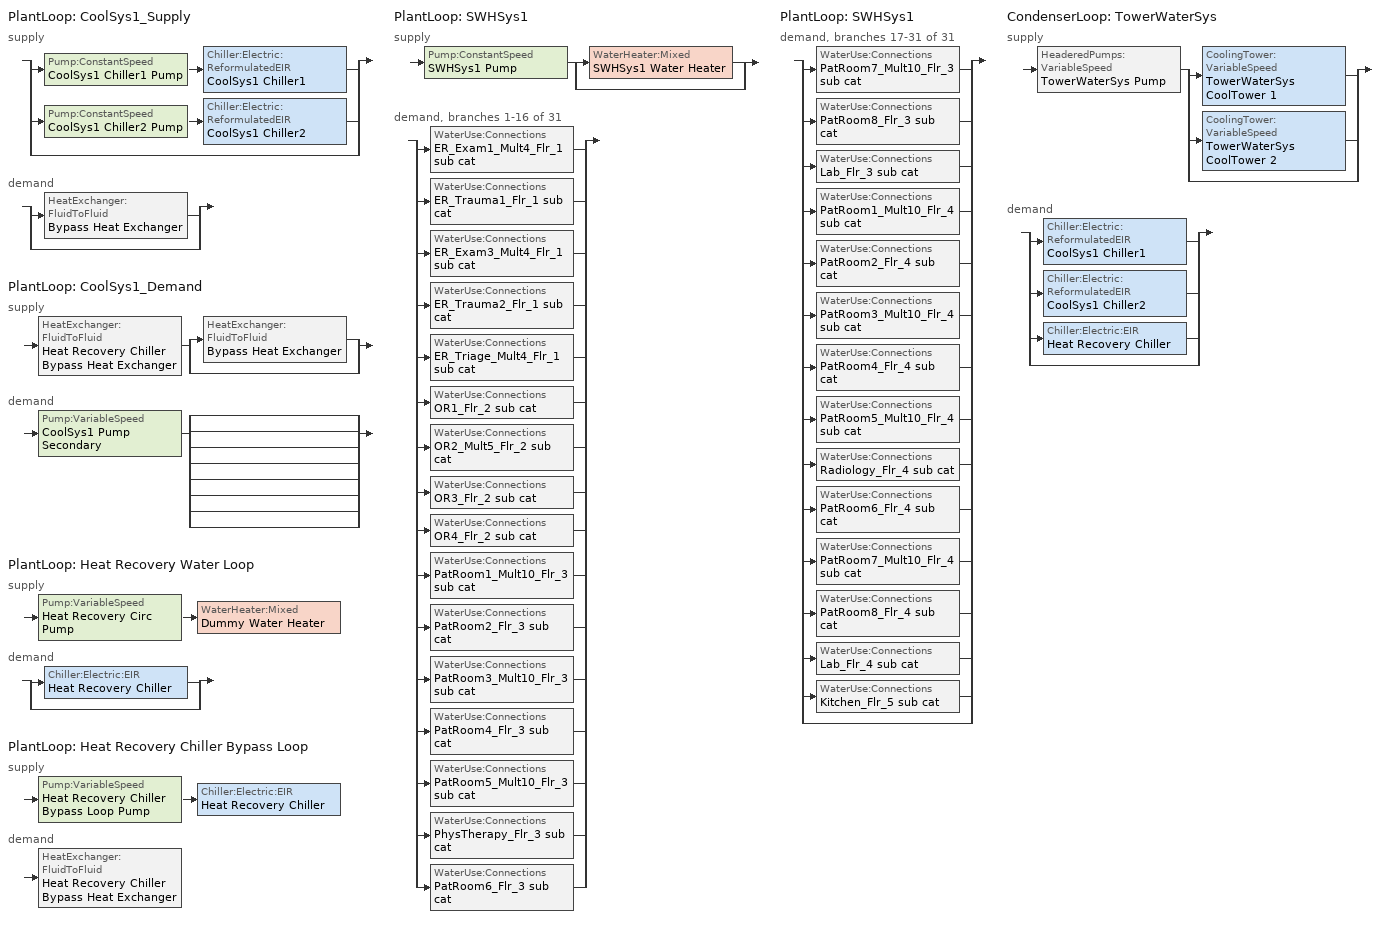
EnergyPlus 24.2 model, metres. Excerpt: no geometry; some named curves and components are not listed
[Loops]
PlantLoop 'CoolSys1_Supply'
 supply: split
  | Pump:ConstantSpeed 'CoolSys1 Chiller1 Pump' > Chiller:Electric:ReformulatedEIR 'CoolSys1 Chiller1'
  | Pump:ConstantSpeed 'CoolSys1 Chiller2 Pump' > Chiller:Electric:ReformulatedEIR 'CoolSys1 Chiller2'
  | bypass
 demand: split
  | HeatExchanger:FluidToFluid 'Bypass Heat Exchanger'
  | bypass
PlantLoop 'CoolSys1_Demand'
 supply: HeatExchanger:FluidToFluid 'Heat Recovery Chiller Bypass Heat Exchanger' > split
  | HeatExchanger:FluidToFluid 'Bypass Heat Exchanger'
  | bypass
 demand: Pump:VariableSpeed 'CoolSys1 Pump Secondary' > split
  | bypass
  | bypass
  | bypass
  | bypass
  | bypass
  | bypass
  | bypass
  | bypass
PlantLoop 'Heat Recovery Water Loop'
 supply: Pump:VariableSpeed 'Heat Recovery Circ Pump' > WaterHeater:Mixed 'Dummy Water Heater'
 demand: split
  | Chiller:Electric:EIR 'Heat Recovery Chiller'
  | bypass
PlantLoop 'Heat Recovery Chiller Bypass Loop'
 supply: Pump:VariableSpeed 'Heat Recovery Chiller Bypass Loop Pump' > Chiller:Electric:EIR 'Heat Recovery Chiller'
 demand: HeatExchanger:FluidToFluid 'Heat Recovery Chiller Bypass Heat Exchanger'
PlantLoop 'SWHSys1'
 supply: Pump:ConstantSpeed 'SWHSys1 Pump' > split
  | WaterHeater:Mixed 'SWHSys1 Water Heater'
  | bypass
 demand, branches 1-16 of 31: split
  | WaterUse:Connections 'ER_Exam1_Mult4_Flr_1 sub cat'
  | WaterUse:Connections 'ER_Trauma1_Flr_1 sub cat'
  | WaterUse:Connections 'ER_Exam3_Mult4_Flr_1 sub cat'
  | WaterUse:Connections 'ER_Trauma2_Flr_1 sub cat'
  | WaterUse:Connections 'ER_Triage_Mult4_Flr_1 sub cat'
  | WaterUse:Connections 'OR1_Flr_2 sub cat'
  | WaterUse:Connections 'OR2_Mult5_Flr_2 sub cat'
  | WaterUse:Connections 'OR3_Flr_2 sub cat'
  | WaterUse:Connections 'OR4_Flr_2 sub cat'
  | WaterUse:Connections 'PatRoom1_Mult10_Flr_3 sub cat'
  | WaterUse:Connections 'PatRoom2_Flr_3 sub cat'
  | WaterUse:Connections 'PatRoom3_Mult10_Flr_3 sub cat'
  | WaterUse:Connections 'PatRoom4_Flr_3 sub cat'
  | WaterUse:Connections 'PatRoom5_Mult10_Flr_3 sub cat'
  | WaterUse:Connections 'PhysTherapy_Flr_3 sub cat'
  | WaterUse:Connections 'PatRoom6_Flr_3 sub cat'
PlantLoop 'SWHSys1'
 demand, branches 17-31 of 31: split
  | WaterUse:Connections 'PatRoom7_Mult10_Flr_3 sub cat'
  | WaterUse:Connections 'PatRoom8_Flr_3 sub cat'
  | WaterUse:Connections 'Lab_Flr_3 sub cat'
  | WaterUse:Connections 'PatRoom1_Mult10_Flr_4 sub cat'
  | WaterUse:Connections 'PatRoom2_Flr_4 sub cat'
  | WaterUse:Connections 'PatRoom3_Mult10_Flr_4 sub cat'
  | WaterUse:Connections 'PatRoom4_Flr_4 sub cat'
  | WaterUse:Connections 'PatRoom5_Mult10_Flr_4 sub cat'
  | WaterUse:Connections 'Radiology_Flr_4 sub cat'
  | WaterUse:Connections 'PatRoom6_Flr_4 sub cat'
  | WaterUse:Connections 'PatRoom7_Mult10_Flr_4 sub cat'
  | WaterUse:Connections 'PatRoom8_Flr_4 sub cat'
  | WaterUse:Connections 'Lab_Flr_4 sub cat'
  | WaterUse:Connections 'Kitchen_Flr_5 sub cat'
  | bypass
CondenserLoop 'TowerWaterSys'
 supply: HeaderedPumps:VariableSpeed 'TowerWaterSys Pump' > split
  | CoolingTower:VariableSpeed 'TowerWaterSys CoolTower 1'
  | CoolingTower:VariableSpeed 'TowerWaterSys CoolTower 2'
  | bypass
 demand: split
  | Chiller:Electric:ReformulatedEIR 'CoolSys1 Chiller1'
  | Chiller:Electric:ReformulatedEIR 'CoolSys1 Chiller2'
  | Chiller:Electric:EIR 'Heat Recovery Chiller'
  | bypass
[Sizing:Plant]
Name | Loop Type | Design Loop Exit Temperature | Loop Design Temperature Difference | Sizing Option | Zone Timesteps in Averaging Window | Coincident Sizing Factor Mode
CoolSys1_Supply; CoolSys1_Demand; Heat Recovery Chiller Bypass Loop | Cooling | 7.22 | 8.33
TowerWaterSys | Condenser | 29.4444 | 5.55556 | Coincident | 6 | GlobalCoolingSizingFactor
Heat Recovery Water Loop | Heating | 48.89 | 13.89
SWHSys1 | Heating | 60 | 5
[COIL:COOLING:DX:VARIABLEREFRIGERANTFLOW] Availability Schedule=Always On Discrete hvac_library; Gross Rated Total Cooling Capacity=Autosize; Gross Rated Sensible Heat Ratio=Autosize; Rated Air Flow Rate=Autosize
Name | Cooling Capacity Ratio Modifier Function of Temperature Curve | Cooling Capacity Modifier Curve Function of Flow Fraction
OR1_Flr_2 VRF Terminal Cooling Coil | OR1_Flr_2 VRF Terminal Cooling Coil VRFTUCoolCapFT | OR1_Flr_2 VRF Terminal Cooling Coil VRFACCoolCapFFF
OR2_Mult5_Flr_2 VRF Terminal Cooling Coil | OR2_Mult5_Flr_2 VRF Terminal Cooling Coil VRFTUCoolCapFT | OR2_Mult5_Flr_2 VRF Terminal Cooling Coil VRFACCoolCapFFF
OR3_Flr_2 VRF Terminal Cooling Coil | OR3_Flr_2 VRF Terminal Cooling Coil VRFTUCoolCapFT | OR3_Flr_2 VRF Terminal Cooling Coil VRFACCoolCapFFF
OR4_Flr_2 VRF Terminal Cooling Coil | OR4_Flr_2 VRF Terminal Cooling Coil VRFTUCoolCapFT | OR4_Flr_2 VRF Terminal Cooling Coil VRFACCoolCapFFF
IC_PatRoom1_Mult5_Flr_2 VRF Terminal Cooling Coil | IC_PatRoom1_Mult5_Flr_2 VRF Terminal Cooling Coil VRFTUCoolCapFT | IC_PatRoom1_Mult5_Flr_2 VRF Terminal Cooling Coil VRFACCoolCapFFF
IC_PatRoom2_Flr_2 VRF Terminal Cooling Coil | IC_PatRoom2_Flr_2 VRF Terminal Cooling Coil VRFTUCoolCapFT | IC_PatRoom2_Flr_2 VRF Terminal Cooling Coil VRFACCoolCapFFF
IC_PatRoom3_Mult6_Flr_2 VRF Terminal Cooling Coil | IC_PatRoom3_Mult6_Flr_2 VRF Terminal Cooling Coil VRFTUCoolCapFT | IC_PatRoom3_Mult6_Flr_2 VRF Terminal Cooling Coil VRFACCoolCapFFF
ICU_Flr_2 VRF Terminal Cooling Coil | ICU_Flr_2 VRF Terminal Cooling Coil VRFTUCoolCapFT | ICU_Flr_2 VRF Terminal Cooling Coil VRFACCoolCapFFF
ICU_NurseStn_Lobby_Flr_2 VRF Terminal Cooling Coil | ICU_NurseStn_Lobby_Flr_2 VRF Terminal Cooling Coil VRFTUCoolCapFT | ICU_NurseStn_Lobby_Flr_2 VRF Terminal Cooling Coil VRFACCoolCapFFF
Corridor_Flr_2 VRF Terminal Cooling Coil | Corridor_Flr_2 VRF Terminal Cooling Coil VRFTUCoolCapFT | Corridor_Flr_2 VRF Terminal Cooling Coil VRFACCoolCapFFF
OR_NurseStn_Lobby_Flr_2 VRF Terminal Cooling Coil | OR_NurseStn_Lobby_Flr_2 VRF Terminal Cooling Coil VRFTUCoolCapFT | OR_NurseStn_Lobby_Flr_2 VRF Terminal Cooling Coil VRFACCoolCapFFF
PatRoom1_Mult10_Flr_3 VRF Terminal Cooling Coil | PatRoom1_Mult10_Flr_3 VRF Terminal Cooling Coil VRFTUCoolCapFT | PatRoom1_Mult10_Flr_3 VRF Terminal Cooling Coil VRFACCoolCapFFF
PatRoom2_Flr_3 VRF Terminal Cooling Coil | PatRoom2_Flr_3 VRF Terminal Cooling Coil VRFTUCoolCapFT | PatRoom2_Flr_3 VRF Terminal Cooling Coil VRFACCoolCapFFF
PatRoom3_Mult10_Flr_3 VRF Terminal Cooling Coil | PatRoom3_Mult10_Flr_3 VRF Terminal Cooling Coil VRFTUCoolCapFT | PatRoom3_Mult10_Flr_3 VRF Terminal Cooling Coil VRFACCoolCapFFF
PatRoom4_Flr_3 VRF Terminal Cooling Coil | PatRoom4_Flr_3 VRF Terminal Cooling Coil VRFTUCoolCapFT | PatRoom4_Flr_3 VRF Terminal Cooling Coil VRFACCoolCapFFF
PatRoom5_Mult10_Flr_3 VRF Terminal Cooling Coil | PatRoom5_Mult10_Flr_3 VRF Terminal Cooling Coil VRFTUCoolCapFT | PatRoom5_Mult10_Flr_3 VRF Terminal Cooling Coil VRFACCoolCapFFF
PhysTherapy_Flr_3 VRF Terminal Cooling Coil | PhysTherapy_Flr_3 VRF Terminal Cooling Coil VRFTUCoolCapFT | PhysTherapy_Flr_3 VRF Terminal Cooling Coil VRFACCoolCapFFF
PatRoom6_Flr_3 VRF Terminal Cooling Coil | PatRoom6_Flr_3 VRF Terminal Cooling Coil VRFTUCoolCapFT | PatRoom6_Flr_3 VRF Terminal Cooling Coil VRFACCoolCapFFF
PatRoom7_Mult10_Flr_3 VRF Terminal Cooling Coil | PatRoom7_Mult10_Flr_3 VRF Terminal Cooling Coil VRFTUCoolCapFT | PatRoom7_Mult10_Flr_3 VRF Terminal Cooling Coil VRFACCoolCapFFF
PatRoom8_Flr_3 VRF Terminal Cooling Coil | PatRoom8_Flr_3 VRF Terminal Cooling Coil VRFTUCoolCapFT | PatRoom8_Flr_3 VRF Terminal Cooling Coil VRFACCoolCapFFF
NurseStn_Lobby_Flr_3 VRF Terminal Cooling Coil | NurseStn_Lobby_Flr_3 VRF Terminal Cooling Coil VRFTUCoolCapFT | NurseStn_Lobby_Flr_3 VRF Terminal Cooling Coil VRFACCoolCapFFF
Lab_Flr_3 VRF Terminal Cooling Coil | Lab_Flr_3 VRF Terminal Cooling Coil VRFTUCoolCapFT | Lab_Flr_3 VRF Terminal Cooling Coil VRFACCoolCapFFF
Corridor_SE_Flr_3 VRF Terminal Cooling Coil | Corridor_SE_Flr_3 VRF Terminal Cooling Coil VRFTUCoolCapFT | Corridor_SE_Flr_3 VRF Terminal Cooling Coil VRFACCoolCapFFF
Corridor_NW_Flr_3 VRF Terminal Cooling Coil | Corridor_NW_Flr_3 VRF Terminal Cooling Coil VRFTUCoolCapFT | Corridor_NW_Flr_3 VRF Terminal Cooling Coil VRFACCoolCapFFF
PatRoom1_Mult10_Flr_4 VRF Terminal Cooling Coil | PatRoom1_Mult10_Flr_4 VRF Terminal Cooling Coil VRFTUCoolCapFT | PatRoom1_Mult10_Flr_4 VRF Terminal Cooling Coil VRFACCoolCapFFF
PatRoom2_Flr_4 VRF Terminal Cooling Coil | PatRoom2_Flr_4 VRF Terminal Cooling Coil VRFTUCoolCapFT | PatRoom2_Flr_4 VRF Terminal Cooling Coil VRFACCoolCapFFF
PatRoom3_Mult10_Flr_4 VRF Terminal Cooling Coil | PatRoom3_Mult10_Flr_4 VRF Terminal Cooling Coil VRFTUCoolCapFT | PatRoom3_Mult10_Flr_4 VRF Terminal Cooling Coil VRFACCoolCapFFF
PatRoom4_Flr_4 VRF Terminal Cooling Coil | PatRoom4_Flr_4 VRF Terminal Cooling Coil VRFTUCoolCapFT | PatRoom4_Flr_4 VRF Terminal Cooling Coil VRFACCoolCapFFF
PatRoom5_Mult10_Flr_4 VRF Terminal Cooling Coil | PatRoom5_Mult10_Flr_4 VRF Terminal Cooling Coil VRFTUCoolCapFT | PatRoom5_Mult10_Flr_4 VRF Terminal Cooling Coil VRFACCoolCapFFF
Radiology_Flr_4 VRF Terminal Cooling Coil | Radiology_Flr_4 VRF Terminal Cooling Coil VRFTUCoolCapFT | Radiology_Flr_4 VRF Terminal Cooling Coil VRFACCoolCapFFF
PatRoom6_Flr_4 VRF Terminal Cooling Coil | PatRoom6_Flr_4 VRF Terminal Cooling Coil VRFTUCoolCapFT | PatRoom6_Flr_4 VRF Terminal Cooling Coil VRFACCoolCapFFF
PatRoom7_Mult10_Flr_4 VRF Terminal Cooling Coil | PatRoom7_Mult10_Flr_4 VRF Terminal Cooling Coil VRFTUCoolCapFT | PatRoom7_Mult10_Flr_4 VRF Terminal Cooling Coil VRFACCoolCapFFF
PatRoom8_Flr_4 VRF Terminal Cooling Coil | PatRoom8_Flr_4 VRF Terminal Cooling Coil VRFTUCoolCapFT | PatRoom8_Flr_4 VRF Terminal Cooling Coil VRFACCoolCapFFF
NurseStn_Lobby_Flr_4 VRF Terminal Cooling Coil | NurseStn_Lobby_Flr_4 VRF Terminal Cooling Coil VRFTUCoolCapFT | NurseStn_Lobby_Flr_4 VRF Terminal Cooling Coil VRFACCoolCapFFF
Lab_Flr_4 VRF Terminal Cooling Coil | Lab_Flr_4 VRF Terminal Cooling Coil VRFTUCoolCapFT | Lab_Flr_4 VRF Terminal Cooling Coil VRFACCoolCapFFF
Corridor_SE_Flr_4 VRF Terminal Cooling Coil | Corridor_SE_Flr_4 VRF Terminal Cooling Coil VRFTUCoolCapFT | Corridor_SE_Flr_4 VRF Terminal Cooling Coil VRFACCoolCapFFF
Corridor_NW_Flr_4 VRF Terminal Cooling Coil | Corridor_NW_Flr_4 VRF Terminal Cooling Coil VRFTUCoolCapFT | Corridor_NW_Flr_4 VRF Terminal Cooling Coil VRFACCoolCapFFF
Dining_Flr_5 VRF Terminal Cooling Coil | Dining_Flr_5 VRF Terminal Cooling Coil VRFTUCoolCapFT | Dining_Flr_5 VRF Terminal Cooling Coil VRFACCoolCapFFF
NurseStn_Lobby_Flr_5 VRF Terminal Cooling Coil | NurseStn_Lobby_Flr_5 VRF Terminal Cooling Coil VRFTUCoolCapFT | NurseStn_Lobby_Flr_5 VRF Terminal Cooling Coil VRFACCoolCapFFF
Kitchen_Flr_5 VRF Terminal Cooling Coil | Kitchen_Flr_5 VRF Terminal Cooling Coil VRFTUCoolCapFT | Kitchen_Flr_5 VRF Terminal Cooling Coil VRFACCoolCapFFF
Office1_Flr_5 VRF Terminal Cooling Coil | Office1_Flr_5 VRF Terminal Cooling Coil VRFTUCoolCapFT | Office1_Flr_5 VRF Terminal Cooling Coil VRFACCoolCapFFF
Office2_Mult5_Flr_5 VRF Terminal Cooling Coil | Office2_Mult5_Flr_5 VRF Terminal Cooling Coil VRFTUCoolCapFT | Office2_Mult5_Flr_5 VRF Terminal Cooling Coil VRFACCoolCapFFF
Office3_Flr_5 VRF Terminal Cooling Coil | Office3_Flr_5 VRF Terminal Cooling Coil VRFTUCoolCapFT | Office3_Flr_5 VRF Terminal Cooling Coil VRFACCoolCapFFF
Office4_Mult6_Flr_5 VRF Terminal Cooling Coil | Office4_Mult6_Flr_5 VRF Terminal Cooling Coil VRFTUCoolCapFT | Office4_Mult6_Flr_5 VRF Terminal Cooling Coil VRFACCoolCapFFF
Corridor_Flr_5 VRF Terminal Cooling Coil | Corridor_Flr_5 VRF Terminal Cooling Coil VRFTUCoolCapFT | Corridor_Flr_5 VRF Terminal Cooling Coil VRFACCoolCapFFF
[COIL:HEATING:DX:VARIABLEREFRIGERANTFLOW] Availability Schedule=Always On Discrete hvac_library; Gross Rated Heating Capacity=Autosize; Rated Air Flow Rate=Autosize
Name | Heating Capacity Ratio Modifier Function of Temperature Curve | Heating Capacity Modifier Function of Flow Fraction Curve
Basement VRF Terminal Heating Coil | Basement VRF Terminal Heating Coil VRFTUHeatCAPFT | Basement VRF Terminal Heating Coil VRFACHeatCapFFF
ER_Exam1_Mult4_Flr_1 VRF Terminal Heating Coil | ER_Exam1_Mult4_Flr_1 VRF Terminal Heating Coil VRFTUHeatCAPFT | ER_Exam1_Mult4_Flr_1 VRF Terminal Heating Coil VRFACHeatCapFFF
ER_Trauma1_Flr_1 VRF Terminal Heating Coil | ER_Trauma1_Flr_1 VRF Terminal Heating Coil VRFTUHeatCAPFT | ER_Trauma1_Flr_1 VRF Terminal Heating Coil VRFACHeatCapFFF
ER_Exam3_Mult4_Flr_1 VRF Terminal Heating Coil | ER_Exam3_Mult4_Flr_1 VRF Terminal Heating Coil VRFTUHeatCAPFT | ER_Exam3_Mult4_Flr_1 VRF Terminal Heating Coil VRFACHeatCapFFF
ER_Trauma2_Flr_1 VRF Terminal Heating Coil | ER_Trauma2_Flr_1 VRF Terminal Heating Coil VRFTUHeatCAPFT | ER_Trauma2_Flr_1 VRF Terminal Heating Coil VRFACHeatCapFFF
ER_Triage_Mult4_Flr_1 VRF Terminal Heating Coil | ER_Triage_Mult4_Flr_1 VRF Terminal Heating Coil VRFTUHeatCAPFT | ER_Triage_Mult4_Flr_1 VRF Terminal Heating Coil VRFACHeatCapFFF
Office1_Mult4_Flr_1 VRF Terminal Heating Coil | Office1_Mult4_Flr_1 VRF Terminal Heating Coil VRFTUHeatCAPFT | Office1_Mult4_Flr_1 VRF Terminal Heating Coil VRFACHeatCapFFF
Lobby_Records_Flr_1 VRF Terminal Heating Coil | Lobby_Records_Flr_1 VRF Terminal Heating Coil VRFTUHeatCAPFT | Lobby_Records_Flr_1 VRF Terminal Heating Coil VRFACHeatCapFFF
Corridor_Flr_1 VRF Terminal Heating Coil | Corridor_Flr_1 VRF Terminal Heating Coil VRFTUHeatCAPFT | Corridor_Flr_1 VRF Terminal Heating Coil VRFACHeatCapFFF
ER_NurseStn_Lobby_Flr_1 VRF Terminal Heating Coil | ER_NurseStn_Lobby_Flr_1 VRF Terminal Heating Coil VRFTUHeatCAPFT | ER_NurseStn_Lobby_Flr_1 VRF Terminal Heating Coil VRFACHeatCapFFF
OR1_Flr_2 VRF Terminal Heating Coil | OR1_Flr_2 VRF Terminal Heating Coil VRFTUHeatCAPFT | OR1_Flr_2 VRF Terminal Heating Coil VRFACHeatCapFFF
OR2_Mult5_Flr_2 VRF Terminal Heating Coil | OR2_Mult5_Flr_2 VRF Terminal Heating Coil VRFTUHeatCAPFT | OR2_Mult5_Flr_2 VRF Terminal Heating Coil VRFACHeatCapFFF
OR3_Flr_2 VRF Terminal Heating Coil | OR3_Flr_2 VRF Terminal Heating Coil VRFTUHeatCAPFT | OR3_Flr_2 VRF Terminal Heating Coil VRFACHeatCapFFF
OR4_Flr_2 VRF Terminal Heating Coil | OR4_Flr_2 VRF Terminal Heating Coil VRFTUHeatCAPFT | OR4_Flr_2 VRF Terminal Heating Coil VRFACHeatCapFFF
IC_PatRoom1_Mult5_Flr_2 VRF Terminal Heating Coil | IC_PatRoom1_Mult5_Flr_2 VRF Terminal Heating Coil VRFTUHeatCAPFT | IC_PatRoom1_Mult5_Flr_2 VRF Terminal Heating Coil VRFACHeatCapFFF
IC_PatRoom2_Flr_2 VRF Terminal Heating Coil | IC_PatRoom2_Flr_2 VRF Terminal Heating Coil VRFTUHeatCAPFT | IC_PatRoom2_Flr_2 VRF Terminal Heating Coil VRFACHeatCapFFF
IC_PatRoom3_Mult6_Flr_2 VRF Terminal Heating Coil | IC_PatRoom3_Mult6_Flr_2 VRF Terminal Heating Coil VRFTUHeatCAPFT | IC_PatRoom3_Mult6_Flr_2 VRF Terminal Heating Coil VRFACHeatCapFFF
ICU_Flr_2 VRF Terminal Heating Coil | ICU_Flr_2 VRF Terminal Heating Coil VRFTUHeatCAPFT | ICU_Flr_2 VRF Terminal Heating Coil VRFACHeatCapFFF
ICU_NurseStn_Lobby_Flr_2 VRF Terminal Heating Coil | ICU_NurseStn_Lobby_Flr_2 VRF Terminal Heating Coil VRFTUHeatCAPFT | ICU_NurseStn_Lobby_Flr_2 VRF Terminal Heating Coil VRFACHeatCapFFF
Corridor_Flr_2 VRF Terminal Heating Coil | Corridor_Flr_2 VRF Terminal Heating Coil VRFTUHeatCAPFT | Corridor_Flr_2 VRF Terminal Heating Coil VRFACHeatCapFFF
OR_NurseStn_Lobby_Flr_2 VRF Terminal Heating Coil | OR_NurseStn_Lobby_Flr_2 VRF Terminal Heating Coil VRFTUHeatCAPFT | OR_NurseStn_Lobby_Flr_2 VRF Terminal Heating Coil VRFACHeatCapFFF
PatRoom1_Mult10_Flr_3 VRF Terminal Heating Coil | PatRoom1_Mult10_Flr_3 VRF Terminal Heating Coil VRFTUHeatCAPFT | PatRoom1_Mult10_Flr_3 VRF Terminal Heating Coil VRFACHeatCapFFF
PatRoom2_Flr_3 VRF Terminal Heating Coil | PatRoom2_Flr_3 VRF Terminal Heating Coil VRFTUHeatCAPFT | PatRoom2_Flr_3 VRF Terminal Heating Coil VRFACHeatCapFFF
PatRoom3_Mult10_Flr_3 VRF Terminal Heating Coil | PatRoom3_Mult10_Flr_3 VRF Terminal Heating Coil VRFTUHeatCAPFT | PatRoom3_Mult10_Flr_3 VRF Terminal Heating Coil VRFACHeatCapFFF
PatRoom4_Flr_3 VRF Terminal Heating Coil | PatRoom4_Flr_3 VRF Terminal Heating Coil VRFTUHeatCAPFT | PatRoom4_Flr_3 VRF Terminal Heating Coil VRFACHeatCapFFF
PatRoom5_Mult10_Flr_3 VRF Terminal Heating Coil | PatRoom5_Mult10_Flr_3 VRF Terminal Heating Coil VRFTUHeatCAPFT | PatRoom5_Mult10_Flr_3 VRF Terminal Heating Coil VRFACHeatCapFFF
PhysTherapy_Flr_3 VRF Terminal Heating Coil | PhysTherapy_Flr_3 VRF Terminal Heating Coil VRFTUHeatCAPFT | PhysTherapy_Flr_3 VRF Terminal Heating Coil VRFACHeatCapFFF
PatRoom6_Flr_3 VRF Terminal Heating Coil | PatRoom6_Flr_3 VRF Terminal Heating Coil VRFTUHeatCAPFT | PatRoom6_Flr_3 VRF Terminal Heating Coil VRFACHeatCapFFF
PatRoom7_Mult10_Flr_3 VRF Terminal Heating Coil | PatRoom7_Mult10_Flr_3 VRF Terminal Heating Coil VRFTUHeatCAPFT | PatRoom7_Mult10_Flr_3 VRF Terminal Heating Coil VRFACHeatCapFFF
PatRoom8_Flr_3 VRF Terminal Heating Coil | PatRoom8_Flr_3 VRF Terminal Heating Coil VRFTUHeatCAPFT | PatRoom8_Flr_3 VRF Terminal Heating Coil VRFACHeatCapFFF
NurseStn_Lobby_Flr_3 VRF Terminal Heating Coil | NurseStn_Lobby_Flr_3 VRF Terminal Heating Coil VRFTUHeatCAPFT | NurseStn_Lobby_Flr_3 VRF Terminal Heating Coil VRFACHeatCapFFF
Lab_Flr_3 VRF Terminal Heating Coil | Lab_Flr_3 VRF Terminal Heating Coil VRFTUHeatCAPFT | Lab_Flr_3 VRF Terminal Heating Coil VRFACHeatCapFFF
Corridor_SE_Flr_3 VRF Terminal Heating Coil | Corridor_SE_Flr_3 VRF Terminal Heating Coil VRFTUHeatCAPFT | Corridor_SE_Flr_3 VRF Terminal Heating Coil VRFACHeatCapFFF
Corridor_NW_Flr_3 VRF Terminal Heating Coil | Corridor_NW_Flr_3 VRF Terminal Heating Coil VRFTUHeatCAPFT | Corridor_NW_Flr_3 VRF Terminal Heating Coil VRFACHeatCapFFF
PatRoom1_Mult10_Flr_4 VRF Terminal Heating Coil | PatRoom1_Mult10_Flr_4 VRF Terminal Heating Coil VRFTUHeatCAPFT | PatRoom1_Mult10_Flr_4 VRF Terminal Heating Coil VRFACHeatCapFFF
PatRoom2_Flr_4 VRF Terminal Heating Coil | PatRoom2_Flr_4 VRF Terminal Heating Coil VRFTUHeatCAPFT | PatRoom2_Flr_4 VRF Terminal Heating Coil VRFACHeatCapFFF
PatRoom3_Mult10_Flr_4 VRF Terminal Heating Coil | PatRoom3_Mult10_Flr_4 VRF Terminal Heating Coil VRFTUHeatCAPFT | PatRoom3_Mult10_Flr_4 VRF Terminal Heating Coil VRFACHeatCapFFF
PatRoom4_Flr_4 VRF Terminal Heating Coil | PatRoom4_Flr_4 VRF Terminal Heating Coil VRFTUHeatCAPFT | PatRoom4_Flr_4 VRF Terminal Heating Coil VRFACHeatCapFFF
PatRoom5_Mult10_Flr_4 VRF Terminal Heating Coil | PatRoom5_Mult10_Flr_4 VRF Terminal Heating Coil VRFTUHeatCAPFT | PatRoom5_Mult10_Flr_4 VRF Terminal Heating Coil VRFACHeatCapFFF
Radiology_Flr_4 VRF Terminal Heating Coil | Radiology_Flr_4 VRF Terminal Heating Coil VRFTUHeatCAPFT | Radiology_Flr_4 VRF Terminal Heating Coil VRFACHeatCapFFF
PatRoom6_Flr_4 VRF Terminal Heating Coil | PatRoom6_Flr_4 VRF Terminal Heating Coil VRFTUHeatCAPFT | PatRoom6_Flr_4 VRF Terminal Heating Coil VRFACHeatCapFFF
PatRoom7_Mult10_Flr_4 VRF Terminal Heating Coil | PatRoom7_Mult10_Flr_4 VRF Terminal Heating Coil VRFTUHeatCAPFT | PatRoom7_Mult10_Flr_4 VRF Terminal Heating Coil VRFACHeatCapFFF
PatRoom8_Flr_4 VRF Terminal Heating Coil | PatRoom8_Flr_4 VRF Terminal Heating Coil VRFTUHeatCAPFT | PatRoom8_Flr_4 VRF Terminal Heating Coil VRFACHeatCapFFF
NurseStn_Lobby_Flr_4 VRF Terminal Heating Coil | NurseStn_Lobby_Flr_4 VRF Terminal Heating Coil VRFTUHeatCAPFT | NurseStn_Lobby_Flr_4 VRF Terminal Heating Coil VRFACHeatCapFFF
Lab_Flr_4 VRF Terminal Heating Coil | Lab_Flr_4 VRF Terminal Heating Coil VRFTUHeatCAPFT | Lab_Flr_4 VRF Terminal Heating Coil VRFACHeatCapFFF
Corridor_SE_Flr_4 VRF Terminal Heating Coil | Corridor_SE_Flr_4 VRF Terminal Heating Coil VRFTUHeatCAPFT | Corridor_SE_Flr_4 VRF Terminal Heating Coil VRFACHeatCapFFF
Corridor_NW_Flr_4 VRF Terminal Heating Coil | Corridor_NW_Flr_4 VRF Terminal Heating Coil VRFTUHeatCAPFT | Corridor_NW_Flr_4 VRF Terminal Heating Coil VRFACHeatCapFFF
Dining_Flr_5 VRF Terminal Heating Coil | Dining_Flr_5 VRF Terminal Heating Coil VRFTUHeatCAPFT | Dining_Flr_5 VRF Terminal Heating Coil VRFACHeatCapFFF
NurseStn_Lobby_Flr_5 VRF Terminal Heating Coil | NurseStn_Lobby_Flr_5 VRF Terminal Heating Coil VRFTUHeatCAPFT | NurseStn_Lobby_Flr_5 VRF Terminal Heating Coil VRFACHeatCapFFF
[Pump:VariableSpeed] Design Maximum Flow Rate=autosize; Fraction of Motor Inefficiencies to Fluid Stream=0; Coefficient 1 of the Part Load Performance Curve=0; Design Minimum Flow Rate=0
Name | Design Pump Head | Design Power Consumption | Motor Efficiency | Coefficient 2 of the Part Load Performance Curve | Coefficient 3 of the Part Load Performance Curve | Coefficient 4 of the Part Load Performance Curve | Pump Control Type | Design Shaft Power per Unit Flow Rate per Unit Head
CoolSys1 Pump Secondary | 105798 | autosize | 0.909 | 0.0205 | 0.4101 | 0.5753 | Intermittent | 1.3889
Heat Recovery Circ Pump | 0 | 0 | 1 | 1 | 0 | 0 | INTERMITTENT
Heat Recovery Chiller Bypass Loop Pump | 73247.4 | autosize | 0.909 | 0.0205 | 0.4101 | 0.5753 | Intermittent | 1.3889
[Pump:ConstantSpeed] Design Power Consumption=AUTOSIZE; Fraction of Motor Inefficiencies to Fluid Stream=0; Pump Control Type=Intermittent
Name | Design Flow Rate | Design Pump Head | Motor Efficiency | Design Shaft Power per Unit Flow Rate per Unit Head
CoolSys1 Chiller1 Pump; CoolSys1 Chiller2 Pump | AUTOSIZE | 73247.4 | 0.909 | 1.3889
SWHSys1 Pump | autosize | 29891 | 0.3
[HeaderedPumps:VariableSpeed]
TowerWaterSys Pump: Total Design Flow Rate=AUTOSIZE; Number of Pumps in Bank=4; Flow Sequencing Control Scheme=SEQUENTIAL; Design Pump Head=148557; Design Power Consumption=autosize; Motor Efficiency=0.909; Fraction of Motor Inefficiencies to Fluid Stream=0; Coefficient 1 of the Part Load Performance Curve=0; Coefficient 2 of the Part Load Performance Curve=0.0216; Coefficient 3 of the Part Load Performance Curve=-0.0325; Coefficient 4 of the Part Load Performance Curve=1.0095; Minimum Flow Rate Fraction=0; Pump Control Type=Intermittent; Design Shaft Power per Unit Flow Rate per Unit Head=1.4999
[Chiller:Electric:EIR]
Heat Recovery Chiller: Reference Capacity=127508; Reference COP=2.84025; Reference Leaving Chilled Water Temperature=6.67; Reference Entering Condenser Fluid Temperature=23.88; Reference Chilled Water Flow Rate=0.00558977; Reference Condenser Fluid Flow Rate=autosize; Cooling Capacity Function of Temperature Curve=Lp2LpChlr_CAP_FT; Electric Input to Cooling Output Ratio Function of Temperature Curve=Lp2LpChlr_EIR_FT; Electric Input to Cooling Output Ratio Function of Part Load Ratio Curve=Lp2LpChlr_PLR; Minimum Part Load Ratio=0.1; Maximum Part Load Ratio=1; Optimum Part Load Ratio=1; Minimum Unloading Ratio=0.2; Condenser Type=WaterCooled; Fraction of Compressor Electric Consumption Rejected by Condenser=1; Leaving Chilled Water Lower Temperature Limit=2; Chiller Flow Mode=NotModulated; Design Heat Recovery Water Flow Rate=autosize; Sizing Factor=1; Basin Heater Setpoint Temperature=2; EndUse Subcategory=General
[Chiller:Electric:ReformulatedEIR] Reference Capacity=910772; Reference COP=5.5965; Reference Leaving Chilled Water Temperature=6.67; Reference Leaving Condenser Water Temperature=34.4444; Reference Chilled Water Flow Rate=0.0265223; Reference Condenser Water Flow Rate=AutoSize; Cooling Capacity Function of Temperature Curve=WC_PD_GT150_2010_PA_CAPFT; Electric Input to Cooling Output Ratio Function of Temperature Curve=WC_PD_GT150_2010_PA_EIRFT; Electric Input to Cooling Output Ratio Function of Part Load Ratio Curve Type=LeavingCondenserWaterTemperature; Electric Input to Cooling Output Ratio Function of Part Load Ratio Curve=WC_PD_150to300_2010_PA_EIRFPLR; Minimum Part Load Ratio=0.15; Maximum Part Load Ratio=1; Optimum Part Load Ratio=1; Minimum Unloading Ratio=0.15; Leaving Chilled Water Lower Temperature Limit=5; Chiller Flow Mode Type=ConstantFlow; Design Heat Recovery Water Flow Rate=0
CoolSys1 Chiller1; CoolSys1 Chiller2
[CoolingTower:VariableSpeed] Model Type=CoolToolsCrossFlow; Design Inlet Air WetBulb Temperature=25; Design Approach Temperature=4.44444; Design Range Temperature=5.55556; Design Water Flow Rate=0.0452538; Design Air Flow Rate=autosize; Design Fan Power=12264.4; Fan Power Ratio Function of Air Flow Rate Ratio Curve=Tower_Fan_Curve; Minimum Air Flow Rate Ratio=0.2; Fraction of Tower Capacity in Free Convection Regime=0.125; Number of Cells=4; Cell Control=MaximalCell; Sizing Factor=1
TowerWaterSys CoolTower 1; TowerWaterSys CoolTower 2
[HeatExchanger:FluidToFluid]
Heat Recovery Chiller Bypass Heat Exchanger: Availability Schedule=Bypass Heat Exchanger Status; Loop Demand Side Design Flow Rate=autosize; Loop Supply Side Design Flow Rate=autosize; Heat Exchange Model Type=Ideal; Heat Exchanger UFactor Times Area Value=autosize; Control Type=UncontrolledOn; Heat Transfer Metering End Use Type=LoopToLoop; Component Override Cooling Control Temperature Mode=Loop; Sizing Factor=1
[WaterHeater:Mixed] Off Cycle Parasitic Heat Fraction to Tank=0; Use Side Effectiveness=1; Source Side Effectiveness=1
Name | Tank Volume | Setpoint Temperature Schedule | Deadband Temperature Difference | Maximum Temperature Limit | Heater Control Type | Heater Maximum Capacity | Heater Fuel Type | Heater Thermal Efficiency | Off Cycle Parasitic Fuel Consumption Rate | Off Cycle Parasitic Fuel Type | On Cycle Parasitic Fuel Consumption Rate | On Cycle Parasitic Fuel Type | Ambient Temperature Indicator | Ambient Temperature Zone | Off Cycle Loss Coefficient to Ambient Temperature | On Cycle Loss Coefficient to Ambient Temperature | Use Side Design Flow Rate | Source Side Design Flow Rate | Indirect Water Heating Recovery Time | Off Cycle Loss Fraction to Zone | On Cycle Loss Fraction to Zone
SWHSys1 Water Heater | 2.271247 | SHWSys1 Water Heater Setpoint Temperature Schedule | 2 | 82.2222 | Cycle | 175843 | NATURALGAS | 0.95 | 14490 | NATURALGAS | 14490 | NATURALGAS | zone | BASEMENT | 15.601 | 15.601 | AUTOSIZE | AUTOSIZE | 1.5
Dummy Water Heater | 0.0189271 | Dummy Water Heater Setpoint | 0 | 50 | CYCLE | 0 | Electricity | 1 |  |  |  |  | Outdoors |  | 0 | 0 | autosize | autosize |  | 0 | 0
[PlantLoop] Minimum Loop Flow Rate=0
Name | Fluid Type | Plant Equipment Operation Scheme | Maximum Loop Temperature | Minimum Loop Temperature | Maximum Loop Flow Rate | Plant Loop Volume | Load Distribution Scheme
CoolSys1_Supply | WATER | CoolSys1 Loop Operation Scheme List | 98 | 1 | AUTOSIZE | autocalculate | UniformLoad
CoolSys1_Demand | Water | CoolSys1 Sec Loop Operation | 98 | 1 | autosize | autocalculate | UniformLoad
Heat Recovery Water Loop | Water | Heat Recovery Loop Operation | 50 | 10 | autosize | autocalculate | Optimal
Heat Recovery Chiller Bypass Loop | Water | Heat Recovery Chiller Bypass Loop Operation | 50 | 1 | autosize | autocalculate | Optimal
SWHSys1 | WATER | SWHSys1 Loop Operation Scheme List | 60 | 10 | AUTOSIZE | AUTOSIZE | Optimal
[CondenserLoop]
TowerWaterSys: Fluid Type=Water; Condenser Equipment Operation Scheme=TowerWaterSys Loop Operation Scheme List; Maximum Loop Temperature=80; Minimum Loop Temperature=5; Maximum Loop Flow Rate=AUTOSIZE; Minimum Loop Flow Rate=0; Condenser Loop Volume=AUTOSIZE; Load Distribution Scheme=SequentialLoad
[PlantEquipmentList]
CoolSys1 Equipment List 1: CoolSys1 Chiller1
CoolSys1 Equipment List 2: CoolSys1 Chiller1, CoolSys1 Chiller2
CoolSys1 HeatExchanger: Bypass Heat Exchanger
Heat Recovery Plant Equipment List: Dummy Water Heater
Heat Recovery Equipment List: Heat Recovery Chiller
SWHSys1 Equipment List: SWHSys1 Water Heater
[CondenserEquipmentList]
TowerWaterSys Equipment List 1: TowerWaterSys CoolTower 1
TowerWaterSys Equipment List 2: TowerWaterSys CoolTower 1, TowerWaterSys CoolTower 2
[PlantEquipmentOperation:CoolingLoad] Load Range 1 Lower Limit=0
Name | Load Range 1 Upper Limit | Range 1 Equipment List | Load Range 2 Lower Limit | Load Range 2 Upper Limit | Range 2 Equipment List
CoolSys1 Operation Scheme | 927358 | CoolSys1 Equipment List 1 | 927358 | 100000000000000 | CoolSys1 Equipment List 2
CoolSys1 Sec Operation Scheme | 927358 | CoolSys1 HeatExchanger
TowerWaterSys Operation Scheme | 927358 | TowerWaterSys Equipment List 1 | 927358 | 100000000000000 | TowerWaterSys Equipment List 2
Heat Recovery Chiller | 100000000000000 | Heat Recovery Equipment List
[PlantEquipmentOperation:HeatingLoad] Load Range 1 Lower Limit=0; Load Range 1 Upper Limit=1000000000000000
Name | Range 1 Equipment List
Dummy Water Heater Only | Heat Recovery Plant Equipment List
SWHSys1 Operation Scheme | SWHSys1 Equipment List
[PlantEquipmentOperationSchemes] Control Scheme 1 Schedule=PlantOnSched
Name | Control Scheme 1
CoolSys1 Loop Operation Scheme List | CoolSys1 Operation Scheme
CoolSys1 Sec Loop Operation | CoolSys1 Sec Operation Scheme
Heat Recovery Loop Operation | Dummy Water Heater Only
Heat Recovery Chiller Bypass Loop Operation | Heat Recovery Chiller
SWHSys1 Loop Operation Scheme List | SWHSys1 Operation Scheme
[CondenserEquipmentOperationSchemes]
TowerWaterSys Loop Operation Scheme List: Control Scheme 1=TowerWaterSys Operation Scheme; Control Scheme 1 Schedule=PlantOnSched
[SetpointManager:Scheduled] Control Variable=Temperature
Name | Schedule | Setpoint Node or NodeList
Heat Recovery Chiller Bypass Loop Setpoint Manager | Heat Recovery Chiller Bypass Loop Setpoint Schedule | Heat Recovery Chiller Outlet
CoolSys1 Loop Plant Demand Inlet Setpoint Manager | CW-Loop-Temp-Schedule | CoolSys1 Demand Inlet Node
TowerWaterSystem Loop Setpoint Manager | Tower-Loop-Temp-Schedule | TowerWaterSys Supply Outlet Node
Heat Recovery Chiller Setpoint | Heat Recovery Chiller Setpoint | Heat Recovery Chiller HR Outlet Node
Dummy Water Heater Setpoint | Dummy Water Heater Setpoint | Heat Recovery Supply Outlet Node
SWHSys1 Loop Setpoint Manager | SHWSys1-Loop-Temp-Schedule | SWHSys1 Supply Outlet Node
[SetpointManager:OutdoorAirReset]
CoolSys1 Loop Setpoint Manager: Control Variable=Temperature; Setpoint at Outdoor Low Temperature=8.89; Outdoor Low Temperature=12.78; Setpoint at Outdoor High Temperature=6.7; Outdoor High Temperature=21.11; Setpoint Node or NodeList=CoolSys1 Supply Outlet Node
[WaterUse:Equipment] EndUse Subcategory=WaterUse
Name | Peak Flow Rate | Flow Rate Fraction Schedule | Target Temperature Schedule | Hot Water Supply Temperature Schedule | Zone | Sensible Fraction Schedule | Latent Fraction Schedule
ER_Exam1_Mult4_Flr_1 sub cat | 1.05556e-06 | BLDG_SWH_EXTD_SCH | ER_Exam1_Mult4_Flr_1 sub cat Temp Sched | ER_Exam1_Mult4_Flr_1 sub catHot Supply Temp Sched | ER_Exam1_Mult4_Flr_1 | ER_Exam1_Mult4_Flr_1 sub cat Sensible fract sched | ER_Exam1_Mult4_Flr_1 sub cat Latent fract sched
ER_Trauma1_Flr_1 sub cat | 1.05556e-06 | BLDG_SWH_EXTD_SCH | ER_Trauma1_Flr_1 sub cat Temp Sched | ER_Trauma1_Flr_1 sub catHot Supply Temp Sched | ER_Trauma1_Flr_1 | ER_Trauma1_Flr_1 sub cat Sensible fract sched | ER_Trauma1_Flr_1 sub cat Latent fract sched
ER_Exam3_Mult4_Flr_1 sub cat | 1.05556e-06 | BLDG_SWH_EXTD_SCH | ER_Exam3_Mult4_Flr_1 sub cat Temp Sched | ER_Exam3_Mult4_Flr_1 sub catHot Supply Temp Sched | ER_Exam3_Mult4_Flr_1 | ER_Exam3_Mult4_Flr_1 sub cat Sensible fract sched | ER_Exam3_Mult4_Flr_1 sub cat Latent fract sched
ER_Trauma2_Flr_1 sub cat | 1.05556e-06 | BLDG_SWH_EXTD_SCH | ER_Trauma2_Flr_1 sub cat Temp Sched | ER_Trauma2_Flr_1 sub catHot Supply Temp Sched | ER_Trauma2_Flr_1 | ER_Trauma2_Flr_1 sub cat Sensible fract sched | ER_Trauma2_Flr_1 sub cat Latent fract sched
ER_Triage_Mult4_Flr_1 sub cat | 1.05556e-06 | BLDG_SWH_EXTD_SCH | ER_Triage_Mult4_Flr_1 sub cat Temp Sched | ER_Triage_Mult4_Flr_1 sub catHot Supply Temp Sched | ER_Triage_Mult4_Flr_1 | ER_Triage_Mult4_Flr_1 sub cat Sensible fract sched | ER_Triage_Mult4_Flr_1 sub cat Latent fract sched
OR1_Flr_2 sub cat | 2.11111e-06 | BLDG_SWH_SCH | OR1_Flr_2 sub cat Temp Sched | OR1_Flr_2 sub catHot Supply Temp Sched | OR1_Flr_2 | OR1_Flr_2 sub cat Sensible fract sched | OR1_Flr_2 sub cat Latent fract sched
OR2_Mult5_Flr_2 sub cat | 2.11111e-06 | BLDG_SWH_SCH | OR2_Mult5_Flr_2 sub cat Temp Sched | OR2_Mult5_Flr_2 sub catHot Supply Temp Sched | OR2_Mult5_Flr_2 | OR2_Mult5_Flr_2 sub cat Sensible fract sched | OR2_Mult5_Flr_2 sub cat Latent fract sched
OR3_Flr_2 sub cat | 2.11111e-06 | BLDG_SWH_SCH | OR3_Flr_2 sub cat Temp Sched | OR3_Flr_2 sub catHot Supply Temp Sched | OR3_Flr_2 | OR3_Flr_2 sub cat Sensible fract sched | OR3_Flr_2 sub cat Latent fract sched
OR4_Flr_2 sub cat | 6.30556e-06 | BLDG_SWH_SCH | OR4_Flr_2 sub cat Temp Sched | OR4_Flr_2 sub catHot Supply Temp Sched | OR4_Flr_2 | OR4_Flr_2 sub cat Sensible fract sched | OR4_Flr_2 sub cat Latent fract sched
PatRoom1_Mult10_Flr_3 sub cat | 1.05556e-06 | BLDG_SWH_EXTD_SCH | PatRoom1_Mult10_Flr_3 sub cat Temp Sched | PatRoom1_Mult10_Flr_3 sub catHot Supply Temp Sched | PatRoom1_Mult10_Flr_3 | PatRoom1_Mult10_Flr_3 sub cat Sensible fract sched | PatRoom1_Mult10_Flr_3 sub cat Latent fract sched
PatRoom2_Flr_3 sub cat | 1.05556e-06 | BLDG_SWH_EXTD_SCH | PatRoom2_Flr_3 sub cat Temp Sched | PatRoom2_Flr_3 sub catHot Supply Temp Sched | PatRoom2_Flr_3 | PatRoom2_Flr_3 sub cat Sensible fract sched | PatRoom2_Flr_3 sub cat Latent fract sched
PatRoom3_Mult10_Flr_3 sub cat | 1.05556e-06 | BLDG_SWH_EXTD_SCH | PatRoom3_Mult10_Flr_3 sub cat Temp Sched | PatRoom3_Mult10_Flr_3 sub catHot Supply Temp Sched | PatRoom3_Mult10_Flr_3 | PatRoom3_Mult10_Flr_3 sub cat Sensible fract sched | PatRoom3_Mult10_Flr_3 sub cat Latent fract sched
PatRoom4_Flr_3 sub cat | 1.05556e-06 | BLDG_SWH_EXTD_SCH | PatRoom4_Flr_3 sub cat Temp Sched | PatRoom4_Flr_3 sub catHot Supply Temp Sched | PatRoom4_Flr_3 | PatRoom4_Flr_3 sub cat Sensible fract sched | PatRoom4_Flr_3 sub cat Latent fract sched
PatRoom5_Mult10_Flr_3 sub cat | 1.05556e-06 | BLDG_SWH_EXTD_SCH | PatRoom5_Mult10_Flr_3 sub cat Temp Sched | PatRoom5_Mult10_Flr_3 sub catHot Supply Temp Sched | PatRoom5_Mult10_Flr_3 | PatRoom5_Mult10_Flr_3 sub cat Sensible fract sched | PatRoom5_Mult10_Flr_3 sub cat Latent fract sched
PhysTherapy_Flr_3 sub cat | 1.05556e-06 | BLDG_SWH_SCH | PhysTherapy_Flr_3 sub cat Temp Sched | PhysTherapy_Flr_3 sub catHot Supply Temp Sched | PhysTherapy_Flr_3 | PhysTherapy_Flr_3 sub cat Sensible fract sched | PhysTherapy_Flr_3 sub cat Latent fract sched
PatRoom6_Flr_3 sub cat | 1.05556e-06 | BLDG_SWH_EXTD_SCH | PatRoom6_Flr_3 sub cat Temp Sched | PatRoom6_Flr_3 sub catHot Supply Temp Sched | PatRoom6_Flr_3 | PatRoom6_Flr_3 sub cat Sensible fract sched | PatRoom6_Flr_3 sub cat Latent fract sched
PatRoom7_Mult10_Flr_3 sub cat | 1.05556e-06 | BLDG_SWH_EXTD_SCH | PatRoom7_Mult10_Flr_3 sub cat Temp Sched | PatRoom7_Mult10_Flr_3 sub catHot Supply Temp Sched | PatRoom7_Mult10_Flr_3 | PatRoom7_Mult10_Flr_3 sub cat Sensible fract sched | PatRoom7_Mult10_Flr_3 sub cat Latent fract sched
PatRoom8_Flr_3 sub cat | 1.05556e-06 | BLDG_SWH_EXTD_SCH | PatRoom8_Flr_3 sub cat Temp Sched | PatRoom8_Flr_3 sub catHot Supply Temp Sched | PatRoom8_Flr_3 | PatRoom8_Flr_3 sub cat Sensible fract sched | PatRoom8_Flr_3 sub cat Latent fract sched
Lab_Flr_3 sub cat | 2.11111e-06 | BLDG_SWH_SCH | Lab_Flr_3 sub cat Temp Sched | Lab_Flr_3 sub catHot Supply Temp Sched | Lab_Flr_3 | Lab_Flr_3 sub cat Sensible fract sched | Lab_Flr_3 sub cat Latent fract sched
PatRoom1_Mult10_Flr_4 sub cat | 1.05556e-06 | BLDG_SWH_EXTD_SCH | PatRoom1_Mult10_Flr_4 sub cat Temp Sched | PatRoom1_Mult10_Flr_4 sub catHot Supply Temp Sched | PatRoom1_Mult10_Flr_4 | PatRoom1_Mult10_Flr_4 sub cat Sensible fract sched | PatRoom1_Mult10_Flr_4 sub cat Latent fract sched
PatRoom2_Flr_4 sub cat | 1.05556e-06 | BLDG_SWH_EXTD_SCH | PatRoom2_Flr_4 sub cat Temp Sched | PatRoom2_Flr_4 sub catHot Supply Temp Sched | PatRoom2_Flr_4 | PatRoom2_Flr_4 sub cat Sensible fract sched | PatRoom2_Flr_4 sub cat Latent fract sched
PatRoom3_Mult10_Flr_4 sub cat | 1.05556e-06 | BLDG_SWH_EXTD_SCH | PatRoom3_Mult10_Flr_4 sub cat Temp Sched | PatRoom3_Mult10_Flr_4 sub catHot Supply Temp Sched | PatRoom3_Mult10_Flr_4 | PatRoom3_Mult10_Flr_4 sub cat Sensible fract sched | PatRoom3_Mult10_Flr_4 sub cat Latent fract sched
PatRoom4_Flr_4 sub cat | 1.05556e-06 | BLDG_SWH_EXTD_SCH | PatRoom4_Flr_4 sub cat Temp Sched | PatRoom4_Flr_4 sub catHot Supply Temp Sched | PatRoom4_Flr_4 | PatRoom4_Flr_4 sub cat Sensible fract sched | PatRoom4_Flr_4 sub cat Latent fract sched
PatRoom5_Mult10_Flr_4 sub cat | 1.05556e-06 | BLDG_SWH_EXTD_SCH | PatRoom5_Mult10_Flr_4 sub cat Temp Sched | PatRoom5_Mult10_Flr_4 sub catHot Supply Temp Sched | PatRoom5_Mult10_Flr_4 | PatRoom5_Mult10_Flr_4 sub cat Sensible fract sched | PatRoom5_Mult10_Flr_4 sub cat Latent fract sched
Radiology_Flr_4 sub cat | 1.05556e-06 | BLDG_SWH_EXTD_SCH | Radiology_Flr_4 sub cat Temp Sched | Radiology_Flr_4 sub catHot Supply Temp Sched | Radiology_Flr_4 | Radiology_Flr_4 sub cat Sensible fract sched | Radiology_Flr_4 sub cat Latent fract sched
PatRoom6_Flr_4 sub cat | 1.05556e-06 | BLDG_SWH_EXTD_SCH | PatRoom6_Flr_4 sub cat Temp Sched | PatRoom6_Flr_4 sub catHot Supply Temp Sched | PatRoom6_Flr_4 | PatRoom6_Flr_4 sub cat Sensible fract sched | PatRoom6_Flr_4 sub cat Latent fract sched
PatRoom7_Mult10_Flr_4 sub cat | 1.05556e-06 | BLDG_SWH_EXTD_SCH | PatRoom7_Mult10_Flr_4 sub cat Temp Sched | PatRoom7_Mult10_Flr_4 sub catHot Supply Temp Sched | PatRoom7_Mult10_Flr_4 | PatRoom7_Mult10_Flr_4 sub cat Sensible fract sched | PatRoom7_Mult10_Flr_4 sub cat Latent fract sched
PatRoom8_Flr_4 sub cat | 1.05556e-06 | BLDG_SWH_EXTD_SCH | PatRoom8_Flr_4 sub cat Temp Sched | PatRoom8_Flr_4 sub catHot Supply Temp Sched | PatRoom8_Flr_4 | PatRoom8_Flr_4 sub cat Sensible fract sched | PatRoom8_Flr_4 sub cat Latent fract sched
Lab_Flr_4 sub cat | 2.11111e-06 | BLDG_SWH_SCH | Lab_Flr_4 sub cat Temp Sched | Lab_Flr_4 sub catHot Supply Temp Sched | Lab_Flr_4 | Lab_Flr_4 sub cat Sensible fract sched | Lab_Flr_4 sub cat Latent fract sched
Kitchen_Flr_5 sub cat | 6.05918e-05 | BLDG_SWH_EXTD_SCH | Kitchen_Flr_5 sub cat Temp Sched | Kitchen_Flr_5 sub catHot Supply Temp Sched | Kitchen_Flr_5 | Kitchen_Flr_5 sub cat Sensible fract sched | Kitchen_Flr_5 sub cat Latent fract sched
[WaterUse:Connections]
Name | Water Use Equipment 1
ER_Exam1_Mult4_Flr_1 sub cat | ER_Exam1_Mult4_Flr_1 sub cat
ER_Trauma1_Flr_1 sub cat | ER_Trauma1_Flr_1 sub cat
ER_Exam3_Mult4_Flr_1 sub cat | ER_Exam3_Mult4_Flr_1 sub cat
ER_Trauma2_Flr_1 sub cat | ER_Trauma2_Flr_1 sub cat
ER_Triage_Mult4_Flr_1 sub cat | ER_Triage_Mult4_Flr_1 sub cat
OR1_Flr_2 sub cat | OR1_Flr_2 sub cat
OR2_Mult5_Flr_2 sub cat | OR2_Mult5_Flr_2 sub cat
OR3_Flr_2 sub cat | OR3_Flr_2 sub cat
OR4_Flr_2 sub cat | OR4_Flr_2 sub cat
PatRoom1_Mult10_Flr_3 sub cat | PatRoom1_Mult10_Flr_3 sub cat
PatRoom2_Flr_3 sub cat | PatRoom2_Flr_3 sub cat
PatRoom3_Mult10_Flr_3 sub cat | PatRoom3_Mult10_Flr_3 sub cat
PatRoom4_Flr_3 sub cat | PatRoom4_Flr_3 sub cat
PatRoom5_Mult10_Flr_3 sub cat | PatRoom5_Mult10_Flr_3 sub cat
PhysTherapy_Flr_3 sub cat | PhysTherapy_Flr_3 sub cat
PatRoom6_Flr_3 sub cat | PatRoom6_Flr_3 sub cat
PatRoom7_Mult10_Flr_3 sub cat | PatRoom7_Mult10_Flr_3 sub cat
PatRoom8_Flr_3 sub cat | PatRoom8_Flr_3 sub cat
Lab_Flr_3 sub cat | Lab_Flr_3 sub cat
PatRoom1_Mult10_Flr_4 sub cat | PatRoom1_Mult10_Flr_4 sub cat
PatRoom2_Flr_4 sub cat | PatRoom2_Flr_4 sub cat
PatRoom3_Mult10_Flr_4 sub cat | PatRoom3_Mult10_Flr_4 sub cat
PatRoom4_Flr_4 sub cat | PatRoom4_Flr_4 sub cat
PatRoom5_Mult10_Flr_4 sub cat | PatRoom5_Mult10_Flr_4 sub cat
Radiology_Flr_4 sub cat | Radiology_Flr_4 sub cat
PatRoom6_Flr_4 sub cat | PatRoom6_Flr_4 sub cat
PatRoom7_Mult10_Flr_4 sub cat | PatRoom7_Mult10_Flr_4 sub cat
PatRoom8_Flr_4 sub cat | PatRoom8_Flr_4 sub cat
Lab_Flr_4 sub cat | Lab_Flr_4 sub cat
Kitchen_Flr_5 sub cat | Kitchen_Flr_5 sub cat
[Schedule:Compact]
BLDG_SWH_SCH: Through: 12/31, For: Weekdays SummerDesignDay, Until: 07:00, 0, Until: 08:00, 0.17, Until: 09:00, 0.58, Until: 10:00, 0.66, Until: 11:00, 0.78, Until: 12:00, 0.82, Until: 13:00, 0.71, Until: 14:00, 0.82, Until: 15:00, 0.78, Until: 16:00, 0.74, Until: 17:00, 0.63, Until: 18:00, 0.41, Until: 21:00, 0.18, Until: 22:00, 0.1, Until: 24:00, 0, For: Saturday WinterDesignDay, Until: 07:00, 0, Until: 08:00, 0.01, Until: 09:00, 0.2, Until: 10:00, 0.28, Until: 12:00, 0.3, Until: 14:00, 0.24, Until: 17:00, 0.23, Until: 19:00, 0.1, Until: 24:00, 0, For: Sunday Holidays AllOtherDays, Until: 08:00, 0, Until: 16:00, 0.01, Until: 24:00, 0
BLDG_SWH_EXTD_SCH: Through: 12/31, For: Weekdays SummerDesignDay, Until: 07:00, 0.3, Until: 08:00, 0.5, Until: 09:00, 0.58, Until: 10:00, 0.66, Until: 11:00, 0.78, Until: 12:00, 0.82, Until: 13:00, 0.71, Until: 14:00, 0.82, Until: 15:00, 0.78, Until: 16:00, 0.74, Until: 17:00, 0.63, Until: 18:00, 0.41, Until: 21:00, 0.35, Until: 24:00, 0.3, For: Saturday WinterDesignDay, Until: 08:00, 0.3, Until: 09:00, 0.4, Until: 10:00, 0.5, Until: 17:00, 0.6, Until: 18:00, 0.5, Until: 24:00, 0.3, For: Sunday Holidays AllOtherDays, Until: 08:00, 0.3, Until: 09:00, 0.4, Until: 10:00, 0.5, Until: 17:00, 0.6, Until: 18:00, 0.5, Until: 24:00, 0.3
PlantOnSched: Through: 12/31, For: AllDays, Until: 24:00, 1
CW-Loop-Temp-Schedule: Through: 12/31, For: AllDays, Until: 24:00, 6.7
ER_Exam1_Mult4_Flr_1 sub cat Latent fract sched; ER_Trauma1_Flr_1 sub cat Latent fract sched; ER_Exam3_Mult4_Flr_1 sub cat Latent fract sched; ER_Trauma2_Flr_1 sub cat Latent fract sched; ER_Triage_Mult4_Flr_1 sub cat Latent fract sched; OR1_Flr_2 sub cat Latent fract sched; OR2_Mult5_Flr_2 sub cat Latent fract sched; OR3_Flr_2 sub cat Latent fract sched; OR4_Flr_2 sub cat Latent fract sched; PatRoom1_Mult10_Flr_3 sub cat Latent fract sched; PatRoom2_Flr_3 sub cat Latent fract sched; PatRoom3_Mult10_Flr_3 sub cat Latent fract sched; PatRoom4_Flr_3 sub cat Latent fract sched; PatRoom5_Mult10_Flr_3 sub cat Latent fract sched; PhysTherapy_Flr_3 sub cat Latent fract sched; PatRoom6_Flr_3 sub cat Latent fract sched; PatRoom7_Mult10_Flr_3 sub cat Latent fract sched; PatRoom8_Flr_3 sub cat Latent fract sched; Lab_Flr_3 sub cat Latent fract sched; PatRoom1_Mult10_Flr_4 sub cat Latent fract sched; PatRoom2_Flr_4 sub cat Latent fract sched; PatRoom3_Mult10_Flr_4 sub cat Latent fract sched; PatRoom4_Flr_4 sub cat Latent fract sched; PatRoom5_Mult10_Flr_4 sub cat Latent fract sched; Radiology_Flr_4 sub cat Latent fract sched; PatRoom6_Flr_4 sub cat Latent fract sched; PatRoom7_Mult10_Flr_4 sub cat Latent fract sched; PatRoom8_Flr_4 sub cat Latent fract sched; Lab_Flr_4 sub cat Latent fract sched; Kitchen_Flr_5 sub cat Latent fract sched: Through: 12/31, For: AllDays, Until: 24:00, 0.05
ER_Exam1_Mult4_Flr_1 sub cat Sensible fract sched; ER_Trauma1_Flr_1 sub cat Sensible fract sched; ER_Exam3_Mult4_Flr_1 sub cat Sensible fract sched; ER_Trauma2_Flr_1 sub cat Sensible fract sched; ER_Triage_Mult4_Flr_1 sub cat Sensible fract sched; OR1_Flr_2 sub cat Sensible fract sched; OR2_Mult5_Flr_2 sub cat Sensible fract sched; OR3_Flr_2 sub cat Sensible fract sched; OR4_Flr_2 sub cat Sensible fract sched; PatRoom1_Mult10_Flr_3 sub cat Sensible fract sched; PatRoom2_Flr_3 sub cat Sensible fract sched; PatRoom3_Mult10_Flr_3 sub cat Sensible fract sched; PatRoom4_Flr_3 sub cat Sensible fract sched; PatRoom5_Mult10_Flr_3 sub cat Sensible fract sched; PhysTherapy_Flr_3 sub cat Sensible fract sched; PatRoom6_Flr_3 sub cat Sensible fract sched; PatRoom7_Mult10_Flr_3 sub cat Sensible fract sched; PatRoom8_Flr_3 sub cat Sensible fract sched; Lab_Flr_3 sub cat Sensible fract sched; PatRoom1_Mult10_Flr_4 sub cat Sensible fract sched; PatRoom2_Flr_4 sub cat Sensible fract sched; PatRoom3_Mult10_Flr_4 sub cat Sensible fract sched; PatRoom4_Flr_4 sub cat Sensible fract sched; PatRoom5_Mult10_Flr_4 sub cat Sensible fract sched; Radiology_Flr_4 sub cat Sensible fract sched; PatRoom6_Flr_4 sub cat Sensible fract sched; PatRoom7_Mult10_Flr_4 sub cat Sensible fract sched; PatRoom8_Flr_4 sub cat Sensible fract sched; Lab_Flr_4 sub cat Sensible fract sched; Kitchen_Flr_5 sub cat Sensible fract sched: Through: 12/31, For: AllDays, Until: 24:00, 0.2
ER_Exam1_Mult4_Flr_1 sub cat Temp Sched; ER_Trauma1_Flr_1 sub cat Temp Sched; ER_Exam3_Mult4_Flr_1 sub cat Temp Sched; ER_Trauma2_Flr_1 sub cat Temp Sched; ER_Triage_Mult4_Flr_1 sub cat Temp Sched; OR1_Flr_2 sub cat Temp Sched; OR2_Mult5_Flr_2 sub cat Temp Sched; OR3_Flr_2 sub cat Temp Sched; OR4_Flr_2 sub cat Temp Sched; PatRoom1_Mult10_Flr_3 sub cat Temp Sched; PatRoom2_Flr_3 sub cat Temp Sched; PatRoom3_Mult10_Flr_3 sub cat Temp Sched; PatRoom4_Flr_3 sub cat Temp Sched; PatRoom5_Mult10_Flr_3 sub cat Temp Sched; PhysTherapy_Flr_3 sub cat Temp Sched; PatRoom6_Flr_3 sub cat Temp Sched; PatRoom7_Mult10_Flr_3 sub cat Temp Sched; PatRoom8_Flr_3 sub cat Temp Sched; Lab_Flr_3 sub cat Temp Sched; PatRoom1_Mult10_Flr_4 sub cat Temp Sched; PatRoom2_Flr_4 sub cat Temp Sched; PatRoom3_Mult10_Flr_4 sub cat Temp Sched; PatRoom4_Flr_4 sub cat Temp Sched; PatRoom5_Mult10_Flr_4 sub cat Temp Sched; Radiology_Flr_4 sub cat Temp Sched; PatRoom6_Flr_4 sub cat Temp Sched; PatRoom7_Mult10_Flr_4 sub cat Temp Sched; PatRoom8_Flr_4 sub cat Temp Sched; Lab_Flr_4 sub cat Temp Sched; Kitchen_Flr_5 sub cat Temp Sched; SHWSys1-Loop-Temp-Schedule; SHWSys1 Water Heater Setpoint Temperature Schedule: Through: 12/31, For: AllDays, Until: 24:00, 60
ER_Exam1_Mult4_Flr_1 sub catHot Supply Temp Sched; ER_Trauma1_Flr_1 sub catHot Supply Temp Sched; ER_Exam3_Mult4_Flr_1 sub catHot Supply Temp Sched; ER_Trauma2_Flr_1 sub catHot Supply Temp Sched; ER_Triage_Mult4_Flr_1 sub catHot Supply Temp Sched; OR1_Flr_2 sub catHot Supply Temp Sched; OR2_Mult5_Flr_2 sub catHot Supply Temp Sched; OR3_Flr_2 sub catHot Supply Temp Sched; OR4_Flr_2 sub catHot Supply Temp Sched; PatRoom1_Mult10_Flr_3 sub catHot Supply Temp Sched; PatRoom2_Flr_3 sub catHot Supply Temp Sched; PatRoom3_Mult10_Flr_3 sub catHot Supply Temp Sched; PatRoom4_Flr_3 sub catHot Supply Temp Sched; PatRoom5_Mult10_Flr_3 sub catHot Supply Temp Sched; PhysTherapy_Flr_3 sub catHot Supply Temp Sched; PatRoom6_Flr_3 sub catHot Supply Temp Sched; PatRoom7_Mult10_Flr_3 sub catHot Supply Temp Sched; PatRoom8_Flr_3 sub catHot Supply Temp Sched; Lab_Flr_3 sub catHot Supply Temp Sched; PatRoom1_Mult10_Flr_4 sub catHot Supply Temp Sched; PatRoom2_Flr_4 sub catHot Supply Temp Sched; PatRoom3_Mult10_Flr_4 sub catHot Supply Temp Sched; PatRoom4_Flr_4 sub catHot Supply Temp Sched; PatRoom5_Mult10_Flr_4 sub catHot Supply Temp Sched; Radiology_Flr_4 sub catHot Supply Temp Sched; PatRoom6_Flr_4 sub catHot Supply Temp Sched; PatRoom7_Mult10_Flr_4 sub catHot Supply Temp Sched; PatRoom8_Flr_4 sub catHot Supply Temp Sched; Lab_Flr_4 sub catHot Supply Temp Sched; Kitchen_Flr_5 sub catHot Supply Temp Sched: Through: 12/31, For: AllDays, Until: 24:00, 55
Tower-Loop-Temp-Schedule: Through: 12/31, For: AllDays, Until: 24:00, 21.1
[Schedule:Constant]
Name | Hourly Value
Heat Recovery Chiller Bypass Loop Setpoint Schedule | 6.67
Heat Recovery Chiller Setpoint | 48.89
Dummy Water Heater Setpoint | 10
Bypass Heat Exchanger Status | 1
[Curve:Quadratic]
Lp2LpChlr_PLR: Coefficient1 Constant=0.0229771; Coefficient2 x=0.901505; Coefficient3 x2=0.0755183; Minimum Value of x=0; Maximum Value of x=1; Input Unit Type for X=Dimensionless; Output Unit Type=Dimensionless
[Curve:Biquadratic] Minimum Value of x=0; Maximum Value of x=999; Minimum Value of y=0; Maximum Value of y=999; Input Unit Type for X=Dimensionless; Input Unit Type for Y=Dimensionless; Output Unit Type=Dimensionless
Name | Coefficient1 Constant | Coefficient2 x | Coefficient3 x2 | Coefficient4 y | Coefficient5 y2 | Coefficient6 xy
Lp2LpChlr_CAP_FT | 1.08779 | 0.0404749 | 0.000308567 | -0.00303517 | -9.93726e-05 | -0.000313643
Lp2LpChlr_EIR_FT | 0.457251 | -0.00725516 | 0.000255435 | 0.00659246 | 0.000238374 | -0.000294649
